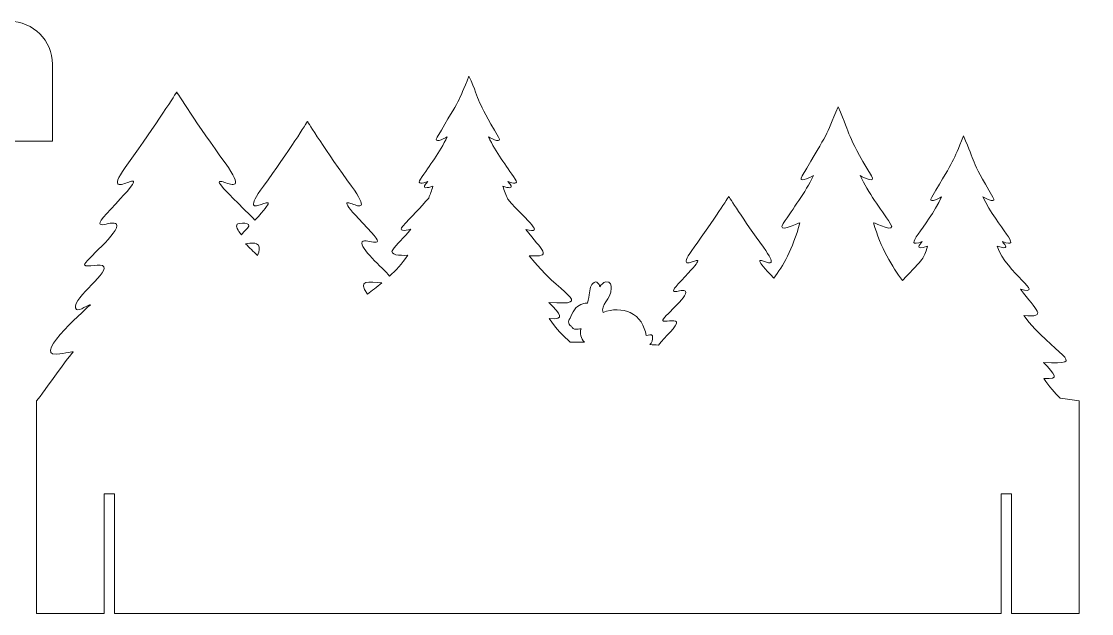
# Model space of a CAD drawing. Header units: inches. Extents: x 1247 to 1869, y -363 to -190.
# Drawn here: x 1556.6 to 1869.4, y -362.7 to -189.6 of the extents above; entities that cross this region are included whole.
import ezdxf

# ---------------------------------------------------------------- set-up
doc = ezdxf.new("R2010")
doc.units = ezdxf.units.IN
doc.header["$MEASUREMENT"] = 0
doc.layers.add('_U+0421_U+043B_U+043E_U+0439 1', color=7, linetype='Continuous')

# ---------------------------------------------------------------- blocks, each defined once
blk = doc.blocks.new('block 5')
at = {"layer": '_U+0421_U+043B_U+043E_U+0439 1', "color": 1, "lineweight": 5, "true_color": 0xff0000}
blk.add_open_spline([(1565.63, -202.06), (1565.63, -202.06), (1565.63, -224.55), (1565.63, -224.55), (1565.63, -224.55), (1490.63, -224.55), (1490.63, -224.55), (1490.63, -224.55), (1490.63, -202.06), (1490.63, -202.06), (1490.63, -195.15), (1496.23, -189.55), (1503.13, -189.55), (1503.13, -189.55), (1553.12, -189.55), (1553.12, -189.55), (1560.03, -189.55), (1565.63, -195.15), (1565.63, -202.06)], degree=3, knots=[0, 0, 0, 0, 1, 1, 1, 2, 2, 2, 3, 3, 3, 4, 4, 4, 5, 5, 5, 6, 6, 6, 6], dxfattribs=at)
blk = doc.blocks.new('block 4')
at = {"layer": '_U+0421_U+043B_U+043E_U+0439 1'}
blk.add_blockref('block 5', (0, 0), dxfattribs=at)
blk = doc.blocks.new('block 9')
at = {"layer": '_U+0421_U+043B_U+043E_U+0439 1', "color": 1, "lineweight": 5, "true_color": 0xff0000}
for points, knots in [([(1860.21, -299.66), (1858.63, -298.16), (1856.98, -296.31), (1855.38, -293.9), (1860.28, -294.39), (1858.58, -292.7), (1855.28, -289.25), (1869.36, -290.17), (1857.93, -286.84), (1849.54, -275.55), (1856.65, -276.09), (1853.23, -274.08), (1848.55, -267.87), (1856.14, -269.66), (1844.43, -263.16), (1841.79, -255.27), (1845.37, -256.4), (1844.27, -255.12), (1843.27, -253.89), (1849.69, -256.31), (1841.95, -250.04), (1837.61, -240.82), (1838.86, -241.52), (1841.7, -242.87), (1840.53, -240.9), (1833.62, -229.28), (1835.58, -231.39), (1831.9, -223.04), (1828.62, -231.1), (1829.58, -229.2), (1822.62, -240.9), (1821.44, -242.87), (1824.29, -241.52), (1825.53, -240.82), (1821.18, -250.08), (1813.46, -256.31), (1819.88, -253.89), (1819.06, -254.88), (1817.52, -256.49), (1821.38, -255.26), (1820.09, -259.35), (1820.62, -258.34), (1814.1, -265.25), (1811.1, -261.27), (1807.66, -255.77), (1805.66, -248.4), (1806.09, -248.5), (1812.62, -251.8), (1810.52, -248.6), (1807.59, -244.14), (1804.12, -239.75), (1801.72, -234.62), (1803.12, -235.41), (1806.35, -236.95), (1805.02, -234.72), (1797.19, -221.55), (1799.41, -223.94), (1795.25, -214.49), (1791.53, -223.61), (1792.62, -221.46), (1784.73, -234.72), (1783.4, -236.95), (1786.63, -235.41), (1788.04, -234.62), (1785.63, -239.75), (1782.16, -244.14), (1779.23, -248.6), (1777.13, -251.8), (1783.67, -248.5), (1784.09, -248.4), (1781.96, -256.27), (1779.12, -261.17), (1776.48, -264.6), (1765.23, -252.74), (1781.39, -266.51), (1773.44, -255.59), (1767.64, -247.63), (1763.3, -240.71), (1763.3, -240.71), (1763.3, -240.71), (1758.95, -247.63), (1753.16, -255.59), (1745.05, -266.72), (1761.99, -252.21), (1749.45, -265.29), (1744.03, -270.94), (1749.87, -267.26), (1750.65, -268.45), (1751.65, -269.98), (1743.7, -276.28), (1744, -276.96), (1744.32, -277.69), (1747.55, -276.48), (1748.03, -277.39), (1748.59, -278.45), (1744.49, -281.79), (1742.76, -284.17), (1741.93, -284.11), (1741.11, -284.06), (1740.29, -284.02), (1740.82, -283.5), (1741.1, -282.65), (1741, -281.48), (1740.95, -280.86), (1739.75, -281.2), (1739.21, -281.37), (1738.68, -278.49), (1737.18, -275.94), (1734.52, -274.66), (1732.41, -273.64), (1729.07, -273.55), (1726.65, -274.66), (1725.63, -272.37), (1728.96, -270.93), (1728.96, -267.57), (1728.96, -266.87), (1728.99, -265.36), (1727.35, -265.69), (1726.63, -265.82), (1726.03, -266.52), (1725.61, -267.14), (1725.41, -266.12), (1724.81, -265.71), (1724.34, -265.71), (1723.74, -265.72), (1723.34, -266.43), (1723.12, -266.82), (1722.5, -267.9), (1722.66, -269.47), (1722.03, -271.91), (1721.55, -271.9), (1721.06, -271.98), (1720.62, -272.13), (1719.16, -272.61), (1718.04, -273.36), (1716.97, -276.31), (1716.08, -277.16), (1716.6, -278.51), (1717.37, -278.64), (1717.86, -279.92), (1719.12, -279.5), (1720.13, -279.39), (1719.66, -280.69), (1720.15, -282.19), (1721.1, -283.33), (1719.73, -283.32), (1718.36, -283.31), (1716.98, -283.31), (1715.01, -281.61), (1712.9, -279.46), (1710.86, -276.38), (1715.76, -276.87), (1714.06, -275.18), (1710.76, -271.72), (1724.84, -272.65), (1713.41, -269.32), (1705.02, -258.03), (1712.13, -258.57), (1708.71, -256.56), (1704.03, -250.35), (1709.74, -251.7), (1704.75, -248.5), (1698.72, -241.48), (1698.2, -240.31), (1697.71, -239.07), (1697.27, -237.75), (1698.91, -238.27), (1700.52, -238.53), (1699.38, -237.14), (1699.16, -236.88), (1698.95, -236.62), (1698.75, -236.37), (1700.32, -236.96), (1701.99, -237.35), (1700.87, -235.64), (1698.28, -231.7), (1695.22, -227.83), (1693.09, -223.3), (1694.33, -224), (1697.18, -225.35), (1696.01, -223.38), (1689.1, -211.76), (1691.06, -213.87), (1687.38, -205.52), (1684.1, -213.57), (1685.05, -211.68), (1678.09, -223.38), (1676.92, -225.35), (1679.77, -224), (1681.01, -223.3), (1678.88, -227.83), (1675.83, -231.7), (1673.23, -235.64), (1672.11, -237.35), (1673.78, -236.96), (1675.35, -236.37), (1675.15, -236.62), (1674.94, -236.87), (1674.72, -237.14), (1673.58, -238.53), (1675.2, -238.27), (1676.86, -237.74), (1676.47, -238.98), (1676.06, -240.12), (1675.63, -241.18), (1673.21, -244.04), (1670.47, -246.71), (1668.03, -249.4), (1666.62, -250.97), (1668.43, -250.77), (1670.41, -250.27), (1668.21, -253.01), (1666.21, -254.66), (1665.08, -256.35), (1664.07, -257.86), (1667.08, -258.03), (1669.51, -257.9), (1667.77, -260.44), (1665.94, -262.39), (1664.19, -263.98), (1662.29, -261.7), (1655.13, -255.66), (1656.21, -254.01), (1657.2, -252.49), (1664.6, -257.17), (1657.73, -250), (1641.84, -233.42), (1663.3, -251.81), (1653.03, -237.7), (1645.69, -227.61), (1640.18, -218.84), (1640.18, -218.84), (1640.18, -218.84), (1634.67, -227.61), (1627.32, -237.7), (1617.6, -251.06), (1636.3, -235.3), (1624.84, -247.65), (1623.89, -246.67), (1623.42, -246.15), (1623.42, -246.15), (1601.73, -225.3), (1627.54, -246.65), (1616.09, -230.91), (1608.02, -219.82), (1601.96, -210.18), (1601.96, -210.18), (1601.96, -210.18), (1595.9, -219.82), (1587.83, -230.91), (1576.53, -246.43), (1600.13, -226.21), (1582.66, -244.44), (1575.11, -252.31), (1583.24, -247.18), (1584.33, -248.84), (1585.73, -250.98), (1574.64, -259.75), (1575.06, -260.7), (1575.51, -261.71), (1580.01, -260.03), (1580.69, -261.3), (1581.78, -263.36), (1570.24, -271.57), (1572.63, -273.76), (1573.39, -274.46), (1576.44, -272.02), (1576.74, -272.4), (1576.74, -272.4), (1559.79, -287.15), (1566.71, -286.83), (1569.7, -286.7), (1571.51, -285.83), (1571.72, -286.22), (1571.55, -285.92), (1561.13, -300.48), (1560.97, -300.51), (1560.97, -300.51), (1560.97, -362.66), (1560.97, -362.66), (1560.97, -362.66), (1580.78, -362.66), (1580.78, -362.66), (1580.78, -362.66), (1580.78, -327.66), (1580.78, -327.66), (1580.78, -327.66), (1583.78, -327.66), (1583.78, -327.66), (1583.78, -327.66), (1583.78, -362.66), (1583.78, -362.66), (1583.78, -362.66), (1842.96, -362.66), (1842.96, -362.66), (1842.96, -362.66), (1842.96, -327.66), (1842.96, -327.66), (1842.96, -327.66), (1845.96, -327.66), (1845.96, -327.66), (1845.96, -327.66), (1845.96, -362.66), (1845.96, -362.66), (1845.96, -362.66), (1865.77, -362.66), (1865.77, -362.66), (1865.77, -362.66), (1865.77, -300.51), (1865.77, -300.51), (1863.89, -300.22), (1862.04, -299.94), (1860.21, -299.66)], [0, 0, 0, 0, 1, 1, 1, 2, 2, 2, 3, 3, 3, 4, 4, 4, 5, 5, 5, 6, 6, 6, 7, 7, 7, 8, 8, 8, 9, 9, 9, 10, 10, 10, 11, 11, 11, 12, 12, 12, 13, 13, 13, 14, 14, 14, 15, 15, 15, 16, 16, 16, 17, 17, 17, 18, 18, 18, 19, 19, 19, 20, 20, 20, 21, 21, 21, 22, 22, 22, 23, 23, 23, 24, 24, 24, 25, 25, 25, 26, 26, 26, 27, 27, 27, 28, 28, 28, 29, 29, 29, 30, 30, 30, 31, 31, 31, 32, 32, 32, 33, 33, 33, 34, 34, 34, 35, 35, 35, 36, 36, 36, 37, 37, 37, 38, 38, 38, 39, 39, 39, 40, 40, 40, 41, 41, 41, 42, 42, 42, 43, 43, 43, 44, 44, 44, 45, 45, 45, 46, 46, 46, 47, 47, 47, 48, 48, 48, 49, 49, 49, 50, 50, 50, 51, 51, 51, 52, 52, 52, 53, 53, 53, 54, 54, 54, 55, 55, 55, 56, 56, 56, 57, 57, 57, 58, 58, 58, 59, 59, 59, 60, 60, 60, 61, 61, 61, 62, 62, 62, 63, 63, 63, 64, 64, 64, 65, 65, 65, 66, 66, 66, 67, 67, 67, 68, 68, 68, 69, 69, 69, 70, 70, 70, 71, 71, 71, 72, 72, 72, 73, 73, 73, 74, 74, 74, 75, 75, 75, 76, 76, 76, 77, 77, 77, 78, 78, 78, 79, 79, 79, 80, 80, 80, 81, 81, 81, 82, 82, 82, 83, 83, 83, 84, 84, 84, 85, 85, 85, 86, 86, 86, 87, 87, 87, 88, 88, 88, 89, 89, 89, 90, 90, 90, 91, 91, 91, 92, 92, 92, 93, 93, 93, 94, 94, 94, 95, 95, 95, 96, 96, 96, 97, 97, 97, 98, 98, 98, 99, 99, 99, 100, 100, 100, 101, 101, 101, 102, 102, 102, 103, 103, 103, 104, 104, 104, 104]), ([(1619.59, -248.84), (1619.85, -248.44), (1624.48, -248.07), (1622.62, -250), (1621.88, -250.78), (1621.3, -251.41), (1620.87, -251.94), (1619.8, -250.59), (1619.19, -249.45), (1619.59, -248.84)], [0, 0, 0, 0, 1, 1, 1, 2, 2, 2, 3, 3, 3, 3]), ([(1625.57, -257.94), (1624.39, -256.82), (1623.22, -255.68), (1622.11, -254.56), (1623.76, -254.24), (1625.26, -254.15), (1625.85, -255), (1626.31, -255.66), (1626.16, -256.68), (1625.57, -257.94)], [0, 0, 0, 0, 1, 1, 1, 2, 2, 2, 3, 3, 3, 3]), ([(1657.73, -269.29), (1654.54, -265.05), (1658.28, -265.65), (1661.9, -265.98), (1660.43, -267.21), (1659.02, -268.3), (1657.73, -269.29)], [0, 0, 0, 0, 1, 1, 1, 2, 2, 2, 2])]:
    blk.add_open_spline(points, degree=3, knots=knots, dxfattribs=at)
blk = doc.blocks.new('block 8')
at = {"layer": '_U+0421_U+043B_U+043E_U+0439 1'}
blk.add_blockref('block 9', (0, 0), dxfattribs=at)

msp = doc.modelspace()

# ---------------------------------------------------------------- block references
at = {"layer": '_U+0421_U+043B_U+043E_U+0439 1'}
for name in ['block 4', 'block 8']:
    msp.add_blockref(name, (0, 0), dxfattribs=at)

doc.saveas('drawing.dxf')
